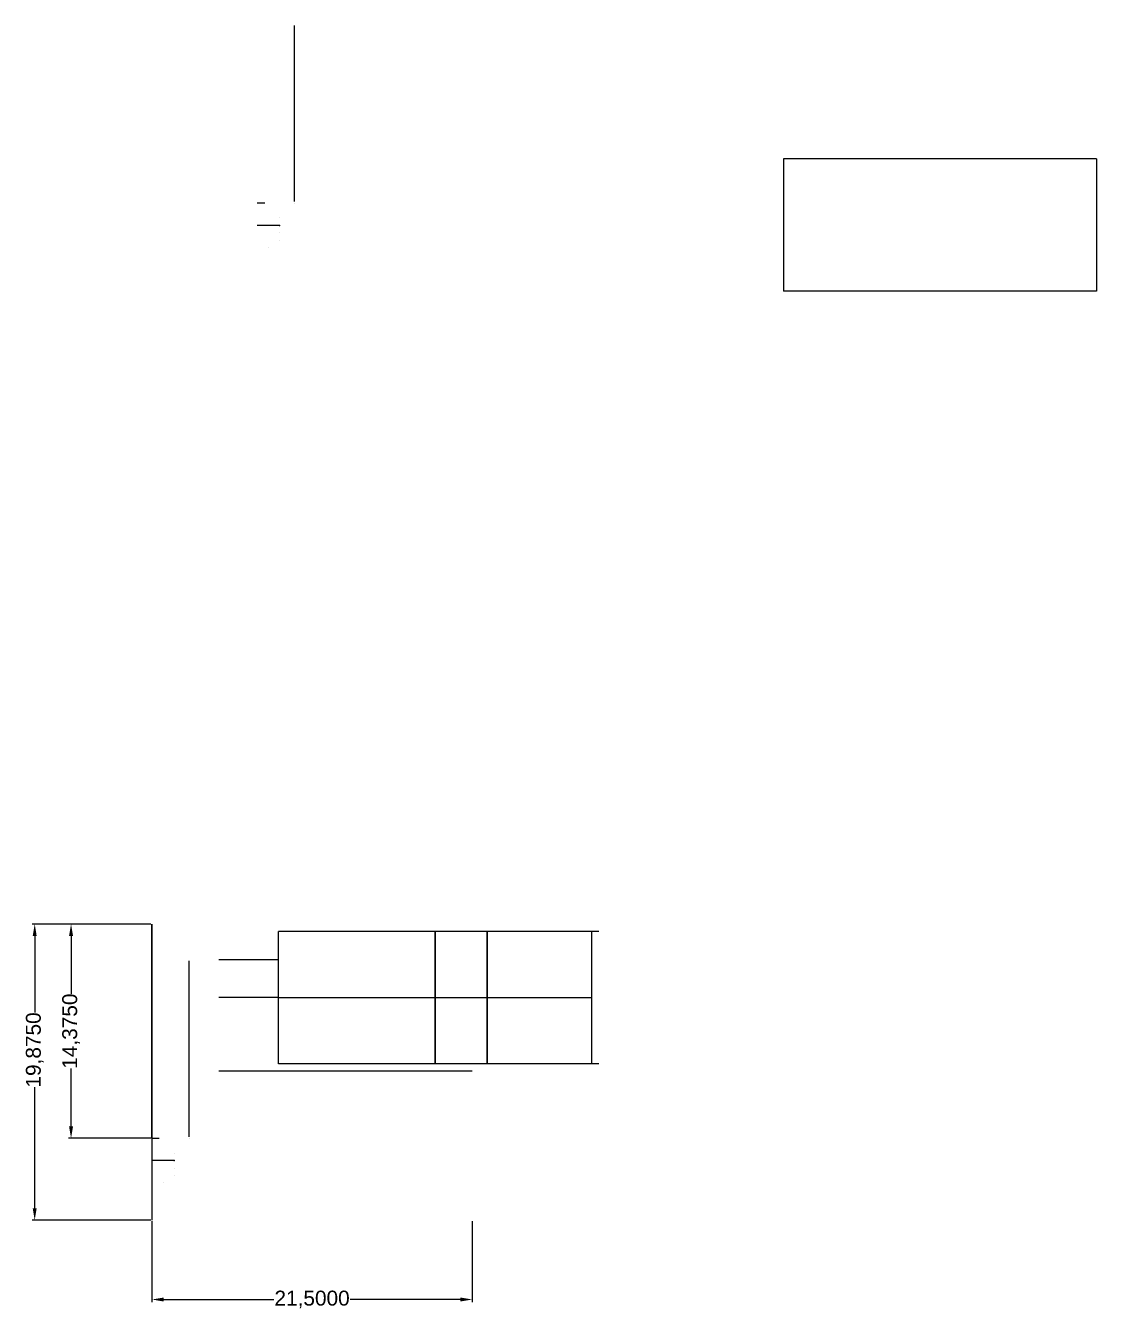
# Model space of a CAD drawing. Header units: millimetres. Extents: x -225 to 309, y 14 to 293.
# Drawn here: x 67.4 to 139.2, y 13.6 to 99.7 of the extents above; entities that cross this region are included whole.
import ezdxf

# ---------------------------------------------------------------- set-up
doc = ezdxf.new("R2010")
doc.units = ezdxf.units.MM
doc.header["$MEASUREMENT"] = 0
doc.layers.add('Ajutătoare', color=10, linetype='Continuous')
doc.styles.get("Standard").update_dxf_attribs({"font": 'arial.ttf'})
doc.dimstyles.get("Standard").update_dxf_attribs({"dimtxt": 0.18, "dimasz": 0.18, "dimexe": 0.18, "dimexo": 0.0625, "dimgap": 0.09, "dimtad": 0, "dimtih": 1, "dimtoh": 1, "dimdec": 4, "dimzin": 0, "dimdsep": 46, "dimtxsty": 'Standard', "dimcen": 0.09, "dimadec": 0, "dimazin": 0, "dimtfac": 1, "dimtdec": 4, "dimtofl": 0, "dimtmove": 0, "dimatfit": 3, "dimfxl": 1, "dimtolj": 1, "dimtzin": 0, "dimarcsym": 0})

# ---------------------------------------------------------------- blocks, each defined once
blk = doc.blocks.new('*D2')
at = {"layer": 'Ajutătoare', "color": 1, "lineweight": -2, "transparency": 16777216}
for p, q in [((71.731, 229.32), (63.751, 229.32)), ((63.931, 228.52), (63.931, 223.376)), ((63.931, 210.245), (63.931, 218.365)), ((71.731, 209.445), (63.751, 209.445))]:
    blk.add_line(p, q, dxfattribs=at)
at = {"layer": 'Ajutătoare', "color": 1, "transparency": 16777216}
for points in [[(63.798, 228.52), (64.064, 228.52), (63.931, 229.32)], [(63.798, 210.245), (64.064, 210.245), (63.931, 209.445)]]:
    blk.add_solid(points, dxfattribs=at)
at = {"layer": 'Defpoints', "color": 0, "transparency": 16777216}
for p in [(63.931, 229.32), (71.794, 229.32), (71.794, 209.445)]:
    blk.add_point(p, dxfattribs=at)
at = {"layer": 'Ajutătoare', "color": 0, "transparency": 16777216, "insert": (63.931, 220.871), "char_height": 1, "attachment_point": 5, "rotation": 90}
blk.add_mtext('\\A1;19,8750', dxfattribs=at)
blk = doc.blocks.new('*D3')
at = {"layer": 'Ajutătoare', "color": 1, "lineweight": -2, "transparency": 16777216}
for p, q in [((71.794, 209.383), (71.794, 203.949)), ((93.294, 209.383), (93.294, 203.949)), ((72.594, 204.129), (79.983, 204.129)), ((92.494, 204.129), (85.105, 204.129))]:
    blk.add_line(p, q, dxfattribs=at)
at = {"layer": 'Ajutătoare', "color": 1, "transparency": 16777216}
for points in [[(72.594, 204.262), (72.594, 203.995), (71.794, 204.129)], [(92.494, 204.262), (92.494, 203.995), (93.294, 204.129)]]:
    blk.add_solid(points, dxfattribs=at)
at = {"layer": 'Defpoints', "color": 0, "transparency": 16777216}
for p in [(71.794, 209.445), (93.294, 209.445), (71.794, 204.129)]:
    blk.add_point(p, dxfattribs=at)
at = {"layer": 'Ajutătoare', "color": 0, "transparency": 16777216, "insert": (82.544, 204.129), "char_height": 1, "attachment_point": 5}
blk.add_mtext('\\A1;21,5000', dxfattribs=at)
blk = doc.blocks.new('*D4')
at = {"layer": 'Ajutătoare', "color": 1, "lineweight": -2, "transparency": 16777216}
for p, q in [((71.731, 229.32), (66.191, 229.32)), ((66.371, 228.52), (66.371, 224.638)), ((66.371, 215.745), (66.371, 219.628)), ((71.731, 214.945), (66.191, 214.945))]:
    blk.add_line(p, q, dxfattribs=at)
at = {"layer": 'Ajutătoare', "color": 1, "transparency": 16777216}
for points in [[(66.238, 228.52), (66.504, 228.52), (66.371, 229.32)], [(66.238, 215.745), (66.504, 215.745), (66.371, 214.945)]]:
    blk.add_solid(points, dxfattribs=at)
at = {"layer": 'Defpoints', "color": 0, "transparency": 16777216}
for p in [(66.371, 229.32), (71.794, 229.32), (71.794, 214.945)]:
    blk.add_point(p, dxfattribs=at)
at = {"layer": 'Ajutătoare', "color": 0, "transparency": 16777216, "insert": (66.371, 222.133), "char_height": 1, "attachment_point": 5, "rotation": 90}
blk.add_mtext('\\A1;14,3750', dxfattribs=at)
blk = doc.blocks.new('A$C8821de8b')
at = {"layer": 'Ajutătoare'}
for p, q in [((-19.43025, 53.41, 0.5625), (-19.43025, 65.21, 0.5625)), ((34.38098, 56.27199, -6.4375), (13.38098, 56.27199, -6.4375)), ((13.38098, 56.27199, -6.4375), (13.38098, 47.39699, -6.4375)), ((34.38098, 56.27199, -6.4375), (34.38098, 47.39699, -6.4375)), ((-21.43025, 53.31, -6.4375), (-21.93025, 53.31, -6.4375)), ((-21.93025, 53.31, -6.4375), (-21.93025, 53.31, 2.5625)), ((-19.43025, 53.31, -6.4375), (-19.43025, 53.31, 0.5625)), ((-20.43025, 51.81, 2.5625), (-21.93025, 51.81, 2.5625)), ((-20.43025, 52.31, 8.5625), (-20.43025, 52.31, 2.5625)), ((-20.43025, 51.31, 8.5625), (-20.43025, 51.31, 2.5625)), ((-20.43025, 50.81, 8.5625), (-20.43025, 50.81, 2.5625)), ((34.38098, 47.39699, -6.4375), (13.38098, 47.39699, -6.4375)), ((-29, 4.9375, -6.4375), (-29, 4.9375, 23.5625)), ((-29, 4.9375, 23.5625), (-29, -14.9375, 23.5625)), ((-29, -9.4375, 8.5625), (-29, 4.9375, 8.5625)), ((0.5, 4.4375, -6.4375), (-20.5, 4.4375, -6.4375)), ((-20.5, -4.4375, -6.4375), (-20.5, 4.4375, -6.4375)), ((1, 4.4375, -6.4375), (0.5, 4.4375, -6.4375)), ((0.5, 4.4375, -6.4375), (0.5, -4.4375, -6.4375)), ((-26.5, -9.3375, 0.5625), (-26.5, 2.4625, 0.5625)), ((-24.5, 2.5625, -6.4375), (-20.5, 2.5625, -6.4375)), ((-10, 0, 3.9375), (-10, 1.5, 3.9375)), ((-20.5, 0, -6.4375), (-24.5, 0, -6.4375)), ((-20.5, 0), (0.5, 0)), ((-20.5, 0), (0.5, 0)), ((-20.5, 0, -6.4375), (-20.5, 0, -2.4375)), ((-10, 0), (-10, 0, 3.9375)), ((-10, 0, 3.9375), (-10, -1.5, 3.9375)), ((-7.5, -4.9375, -6.4375), (-24.5, -4.9375, -6.4375)), ((0.5, -4.4375, -6.4375), (-20.5, -4.4375, -6.4375)), ((1, -4.4375, -6.4375), (0.5, -4.4375, -6.4375)), ((-29, -9.4375, 8.5625), (-29, -12.4375, 8.5625)), ((-29, -9.4375, 2.5625), (-29, -9.4375, -6.4375)), ((-29, -9.4375, -6.4375), (-28.5, -9.4375, -6.4375)), ((-26.5, -9.4375, -6.4375), (-26.5, -9.4375, 0.5625)), ((-27.5, -10.4375, 8.5625), (-27.5, -10.4375, 2.5625)), ((-27.5, -11.4375, 8.5625), (-27.5, -11.4375, 2.5625)), ((-27.5, -11.9375, 8.5625), (-27.5, -11.9375, 2.5625)), ((-29, -12.4375, 8.5625), (-29, -14.9375, 8.5625)), ((-29, -14.9375, -6.4375), (-29, -14.9375, 23.5625))]:
    blk.add_line(p, q, dxfattribs=at)
at = {"layer": 'Ajutătoare', "extrusion": (1, 2.22045e-16, -2.36848e-15)}
for p, q in [((-20.43025, 51.81, 2.5625), (-20.43025, 51.81, 8.5625)), ((-21.18025, 50.31, 8.5625), (-21.18025, 50.31, 2.5625)), ((-27.5, -10.9375, 2.5625), (-27.5, -10.9375, 8.5625)), ((-28.25, -12.4375, 8.5625), (-28.25, -12.4375, 2.5625))]:
    blk.add_line(p, q, dxfattribs=at)
at = {"layer": 'Ajutătoare', "extrusion": (1, 0, 0)}
blk.add_line((-24.5, 0, -6.4375), (-24.5, 0, -4.4375), dxfattribs=at)
at = {"layer": 'Ajutătoare', "extrusion": (0, 0, -1)}
blk.add_line((-27.5, -10.9375, 2.5625), (-29, -10.9375, 2.5625), dxfattribs=at)
at = {"layer": 'Ajutătoare', "extrusion": (1, 2.22045e-16, -2.22045e-16)}
for centre, radius in [((0, 0, -10), 4.4375), ((0, 0, -6.5), 4.4375), ((0, 0, -10), 3.9375)]:
    blk.add_circle(centre, radius, dxfattribs=at)
at = {"layer": 'Ajutătoare', "extrusion": (1, 2.22045e-16, -2.36848e-15)}
for p in [(-20.43025, 51.81, 4.0625), (-20.43025, 51.81, 5.5625), (-20.43025, 51.81, 7.0625), (-27.5, -10.9375, 4.0625), (-27.5, -10.9375, 5.5625), (-27.5, -10.9375, 7.0625)]:
    blk.add_point(p, dxfattribs=at)
at = {"layer": 'Ajutătoare'}
dim = blk.add_linear_dim(base=(-36.86246, 4.9375, -6.4375), p1=(-29, -14.9375, -6.4375), p2=(-29, 4.9375, -6.4375), angle=90, dimstyle='Standard', dxfattribs=at)
dim.commit()
dim.dimension.update_dxf_attribs({"geometry": '*D2', "text_midpoint": (-36.86246, -3.51239, -6.4375), "dimtype": 128, "insert": (-100.79361, -224.38298)})
dim = blk.add_linear_dim(base=(-34.42247, 4.9375, -6.4375), p1=(-29, -9.4375, -6.4375), p2=(-29, 4.9375, -6.4375), angle=90, dimstyle='Standard', dxfattribs=at)
dim.commit()
dim.dimension.update_dxf_attribs({"geometry": '*D4', "text_midpoint": (-34.42247, -2.25, -6.4375), "insert": (-100.79361, -224.38298)})
dim = blk.add_linear_dim(base=(-29, -20.25436, -6.4375), p1=(-7.5, -14.9375, -6.4375), p2=(-29, -14.9375, -6.4375), dimstyle='Standard', dxfattribs=at)
dim.commit()
dim.dimension.update_dxf_attribs({"geometry": '*D3', "text_midpoint": (-18.25, -20.25436, -6.4375), "insert": (-100.79361, -224.38298)})

msp = doc.modelspace()

# ---------------------------------------------------------------- block references
msp.add_blockref('A$C8821de8b', (104.851, 34.45))

doc.saveas('drawing.dxf')
